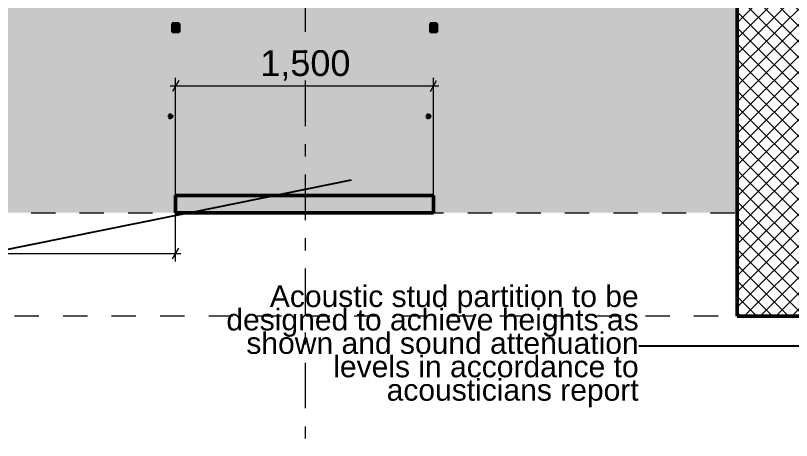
# Model space of a CAD drawing. Header units: millimetres. Extents: x -48147 to 1392261, y -496296 to 18123.
# Drawn here: x 1366742 to 1371255, y -484420 to -481949 of the extents above; entities that cross this region are included whole.
import ezdxf
from ezdxf.enums import TextEntityAlignment as Align

# ---------------------------------------------------------------- set-up
doc = ezdxf.new("R2010")
doc.units = ezdxf.units.MM
doc.header["$MEASUREMENT"] = 0
for name, pattern in [('Dashed', [2822.222233, 1411.111116, -1411.111116]), ('Double Dashed', [546.805537, 264.583325, -105.833328, 70.555556, -105.833328]), ('Wipeout_Contour', [1000, 0, -1000])]:
    doc.linetypes.add(name, pattern=pattern)
for name, color, linetype, lineweight, true_color in [('0_Pen_No__105', 7, 'Continuous', 15, 0xa6a6a6), ('A-95-P_Drawing_Pen_No__62', 7, 'Continuous', 20, 0xaaaaaa), ('New_A-15-MG_Structural_Grid_Phase_2_Pen_No__222', 7, 'Continuous', 13, 0x65af33), ('New_A-20-M_Floor_Slab_Pen_No__29', 7, 'Continuous', 50, 0x2a2a2a), ('New_A-20-M_Floor_Slab_Pen_No__81', 7, 'Continuous', 20, 0x6a6a6a), ('New_A-25-M_Wall_Ext_Pen_No__104', 7, 'Continuous', 15, 0xa6a6a6), ('New_A-25-M_Wall_Ext_Pen_No__44', 7, 'Continuous', 35, 0x444444), ('New_A-25-M_Wall_Ext_Pen_No__64', 7, 'Continuous', 20, 0x606060), ('New_A-60-M_Mechanical_Pen_No__29', 7, 'Continuous', 50, 0x2a2a2a), ('New_A-60-M_Mechanical_Pen_No__81', 7, 'Continuous', 20, 0x6a6a6a)]:
    doc.layers.add(name, color=color, linetype=linetype, lineweight=lineweight, true_color=true_color)
for name, color, linetype, lineweight in [('0_Pen_No__191', 7, 'Continuous', 5), ('0_Pen_No__85', 8, 'Continuous', 20), ('A-80-M_Lift_Pen_No__191', 7, 'Continuous', 5), ('A-95-D_1_20_Pen_No__1', 7, 'Continuous', 13), ('A-95-P_Drawing_Pen_No__2', 8, 'Continuous', 15), ('New_A-20-M_Floor_Slab_Pen_No__89', 8, 'Continuous', 20)]:
    doc.layers.add(name, color=color, linetype=linetype, lineweight=lineweight)
for name, color, linetype in [('A-95-D_1_20', 7, 'Continuous'), ('A-95-P_Drawing', 7, 'Continuous'), ('New_A-15-MG_Structural_Grid_Phase_2', 7, 'Continuous'), ('New_A-20-M_Floor_Slab', 7, 'Continuous'), ('New_A-25-M_Wall_Ext', 7, 'Continuous'), ('New_A-60-M_Mechanical', 7, 'Continuous')]:
    doc.layers.add(name, color=color, linetype=linetype)
doc.styles.add('GENERATED_STYLE_1', font='')
doc.styles.add('GENERATED_STYLE_2', font='')
doc.styles.get('GENERATED_STYLE_1').set_extended_font_data('Swis721 BT')
doc.styles.get('GENERATED_STYLE_2').set_extended_font_data('Arial')
doc.dimstyles.new('GENERATED_STYLE__6', dxfattribs={"dimtxt": 150, "dimasz": 47.5, "dimexe": 0.18, "dimexo": 0, "dimgap": 0.09, "dimtad": 1, "dimtih": 1, "dimtoh": 1, "dimdec": 0, "dimzin": 0, "dimdsep": 46, "dimtxsty": 'GENERATED_STYLE_2', "dimblk": 'ARROWHEAD_2', "dimblk1": 'ARROWHEAD_2', "dimblk2": 'ARROWHEAD_2', "dimcen": 0.09, "dimclrd": 7, "dimclre": 7, "dimclrt": 7, "dimadec": 0, "dimazin": 0, "dimtfac": 1, "dimtdec": 4, "dimtmove": 0, "dimatfit": 3, "dimfxl": 1, "dimtolj": 1, "dimtzin": 0, "dimarcsym": 0})
doc.dimstyles.new('GENERATED_STYLE__8', dxfattribs={"dimtxt": 0.18, "dimasz": 182.4, "dimexe": 0.18, "dimexo": 0.0625, "dimgap": 0.09, "dimtad": 0, "dimtih": 1, "dimtoh": 1, "dimdec": 4, "dimzin": 0, "dimdsep": 46, "dimcen": 0.09, "dimadec": 0, "dimazin": 0, "dimtfac": 1, "dimtdec": 4, "dimtmove": 0, "dimatfit": 3, "dimldrblk": 'ARROWHEAD_5', "dimfxl": 1, "dimtolj": 1, "dimtzin": 0, "dimarcsym": 0})

# ---------------------------------------------------------------- blocks, each defined once
blk = doc.blocks.new('Section Elem_57_1', base_point=(1317838.7, -491795.5))
at = {"layer": 'New_A-25-M_Wall_Ext_Pen_No__44', "linetype": 'Continuous'}
blk.add_line((1367653.3, -481995.5), (1367653.3, -482045.5), dxfattribs=at)
at = {"color": 254, "linetype": 'Wipeout_Contour', "lineweight": 0, "ltscale": 5800591.820570402}
blk.add_wipeout([(1367693.5, -481995.5), (1367693.4, -481995.5), (1367693.4, -482045.5), (1367693.5, -482045.5)], dxfattribs=at).dxf.layer = 'New_A-25-M_Wall_Ext'
at = {"color": 254, "linetype": 'Wipeout_Contour', "lineweight": 0, "ltscale": 5801084.766157851}
blk.add_wipeout([(1367643.3, -482525.5), (1367643.3, -482525.5), (1367648.3, -482526.9), (1367648.3, -482526.9)], dxfattribs=at).dxf.layer = 'New_A-25-M_Wall_Ext'
at = {"color": 254, "linetype": 'Wipeout_Contour', "lineweight": 0, "ltscale": 5800592.340590127}
blk.add_wipeout([(1367693.5, -481995.5), (1367693.5, -482045.5), (1367693.6, -482045.5), (1367693.6, -481995.5)], dxfattribs=at).dxf.layer = 'New_A-25-M_Wall_Ext'
at = {"color": 254, "linetype": 'Wipeout_Contour', "lineweight": 0, "ltscale": 5801085.284395841}
blk.add_wipeout([(1367643.5, -482525.5), (1367643.4, -482525.5), (1367648.4, -482526.9), (1367648.5, -482526.9)], dxfattribs=at).dxf.layer = 'New_A-25-M_Wall_Ext'
at = {"layer": 'New_A-25-M_Wall_Ext_Pen_No__104', "linetype": 'Continuous'}
blk.add_hatch(color=256, dxfattribs=at).paths.add_polyline_path([(1367653.3, -482045.5), (1367693.3, -482045.5), (1367693.3, -481995.5), (1367653.3, -481995.5)])
at = {"layer": 'New_A-25-M_Wall_Ext_Pen_No__44', "linetype": 'Continuous'}
for p, q in [((1367693.3, -481995.5), (1367653.3, -481995.5)), ((1367693.3, -481995.5), (1367693.3, -482045.5)), ((1367693.3, -482045.5), (1367653.3, -482045.5))]:
    blk.add_line(p, q, dxfattribs=at)
at = {"layer": 'New_A-25-M_Wall_Ext_Pen_No__64', "linetype": 'Continuous'}
for p, q in [((1367693.3, -481995.5), (1367693.6, -481995.5)), ((1367693.3, -482045.5), (1367693.6, -482045.5))]:
    blk.add_line(p, q, dxfattribs=at)
at = {"color": 254, "linetype": 'Wipeout_Contour', "lineweight": 0, "ltscale": 5801085.804353676}
blk.add_wipeout([(1367643.6, -482525.5), (1367643.5, -482525.5), (1367648.5, -482526.9), (1367648.6, -482526.9)], dxfattribs=at).dxf.layer = 'New_A-25-M_Wall_Ext'
at = {"color": 254, "linetype": 'Wipeout_Contour', "lineweight": 0, "ltscale": 5801104.945263985}
blk.add_wipeout([(1367648.4, -482526.9), (1367652, -482530.5), (1367652.2, -482530.5), (1367648.5, -482526.9)], dxfattribs=at).dxf.layer = 'New_A-25-M_Wall_Ext'
at = {"color": 254, "linetype": 'Wipeout_Contour', "lineweight": 0, "ltscale": 5801105.465221677}
blk.add_wipeout([(1367648.5, -482526.9), (1367652.2, -482530.5), (1367652.3, -482530.5), (1367648.6, -482526.9)], dxfattribs=at).dxf.layer = 'New_A-25-M_Wall_Ext'
at = {"color": 254, "linetype": 'Wipeout_Contour', "lineweight": 0, "ltscale": 5801119.620115041}
blk.add_wipeout([(1367651.9, -482530.5), (1367653.3, -482535.5), (1367653.3, -482535.5), (1367652, -482530.5)], dxfattribs=at).dxf.layer = 'New_A-25-M_Wall_Ext'
at = {"color": 254, "linetype": 'Wipeout_Contour', "lineweight": 0, "ltscale": 5801120.13835256}
blk.add_wipeout([(1367652, -482530.5), (1367653.4, -482535.5), (1367653.5, -482535.5), (1367652.2, -482530.5)], dxfattribs=at).dxf.layer = 'New_A-25-M_Wall_Ext'
at = {"color": 254, "linetype": 'Wipeout_Contour', "lineweight": 0, "ltscale": 5801120.658309854}
blk.add_wipeout([(1367652.2, -482530.5), (1367653.5, -482535.5), (1367653.6, -482535.5), (1367652.3, -482530.5)], dxfattribs=at).dxf.layer = 'New_A-25-M_Wall_Ext'
at = {"color": 254, "linetype": 'Wipeout_Contour', "lineweight": 0, "ltscale": 5801126.274491462}
blk.add_wipeout([(1367651.9, -482540.5), (1367652, -482540.5), (1367653.3, -482535.5), (1367653.3, -482535.5)], dxfattribs=at).dxf.layer = 'New_A-25-M_Wall_Ext'
at = {"color": 254, "linetype": 'Wipeout_Contour', "lineweight": 0, "ltscale": 5801126.792728411}
blk.add_wipeout([(1367652, -482540.5), (1367652.2, -482540.5), (1367653.5, -482535.5), (1367653.4, -482535.5)], dxfattribs=at).dxf.layer = 'New_A-25-M_Wall_Ext'
at = {"color": 254, "linetype": 'Wipeout_Contour', "lineweight": 0, "ltscale": 5801127.31268509}
blk.add_wipeout([(1367652.2, -482540.5), (1367652.3, -482540.5), (1367653.6, -482535.5), (1367653.5, -482535.5)], dxfattribs=at).dxf.layer = 'New_A-25-M_Wall_Ext'
at = {"color": 254, "linetype": 'Wipeout_Contour', "lineweight": 0, "ltscale": 5801122.607148721}
blk.add_wipeout([(1367651.9, -482540.5), (1367648.3, -482544.2), (1367648.3, -482544.2), (1367652, -482540.5)], dxfattribs=at).dxf.layer = 'New_A-25-M_Wall_Ext'
at = {"color": 254, "linetype": 'Wipeout_Contour', "lineweight": 0, "ltscale": 5801123.125384976}
blk.add_wipeout([(1367648.4, -482544.2), (1367648.5, -482544.2), (1367652.2, -482540.5), (1367652, -482540.5)], dxfattribs=at).dxf.layer = 'New_A-25-M_Wall_Ext'
at = {"color": 254, "linetype": 'Wipeout_Contour', "lineweight": 0, "ltscale": 5801123.645341033}
blk.add_wipeout([(1367648.5, -482544.2), (1367648.6, -482544.2), (1367652.3, -482540.5), (1367652.2, -482540.5)], dxfattribs=at).dxf.layer = 'New_A-25-M_Wall_Ext'
at = {"color": 254, "linetype": 'Wipeout_Contour', "lineweight": 0, "ltscale": 5801110.118968013}
blk.add_wipeout([(1367643.4, -482545.5), (1367643.5, -482545.5), (1367648.5, -482544.2), (1367648.4, -482544.2)], dxfattribs=at).dxf.layer = 'New_A-25-M_Wall_Ext'
at = {"color": 254, "linetype": 'Wipeout_Contour', "lineweight": 0, "ltscale": 5801110.638923616}
blk.add_wipeout([(1367643.5, -482545.5), (1367643.6, -482545.5), (1367648.6, -482544.2), (1367648.5, -482544.2)], dxfattribs=at).dxf.layer = 'New_A-25-M_Wall_Ext'
at = {"layer": 'New_A-25-M_Wall_Ext_Pen_No__104', "linetype": 'Continuous'}
blk.add_hatch(color=256, dxfattribs=at).paths.add_polyline_path([(1367638.3, -482544.2), (1367643.3, -482545.5), (1367648.3, -482544.2), (1367651.9, -482540.5), (1367653.3, -482535.5), (1367651.9, -482530.5), (1367648.3, -482526.9), (1367643.3, -482525.5), (1367638.3, -482526.9), (1367634.6, -482530.5), (1367633.3, -482535.5), (1367634.6, -482540.5)])
at = {"layer": 'New_A-25-M_Wall_Ext_Pen_No__44', "linetype": 'Continuous'}
for p, q in [((1367634.6, -482530.5), (1367633.3, -482535.5)), ((1367638.3, -482526.9), (1367634.6, -482530.5)), ((1367643.3, -482525.5), (1367638.3, -482526.9)), ((1367643.3, -482525.5), (1367648.3, -482526.9)), ((1367648.3, -482526.9), (1367651.9, -482530.5)), ((1367651.9, -482530.5), (1367653.3, -482535.5)), ((1367633.3, -482535.5), (1367634.6, -482540.5)), ((1367634.6, -482540.5), (1367638.3, -482544.2)), ((1367638.3, -482544.2), (1367643.3, -482545.5)), ((1367648.3, -482544.2), (1367643.3, -482545.5)), ((1367651.9, -482540.5), (1367648.3, -482544.2)), ((1367653.3, -482535.5), (1367651.9, -482540.5))]:
    blk.add_line(p, q, dxfattribs=at)
at = {"layer": 'New_A-25-M_Wall_Ext_Pen_No__64', "linetype": 'Continuous'}
for p, q in [((1367643.3, -482525.5), (1367643.6, -482525.5)), ((1367643.3, -482545.5), (1367643.6, -482545.5))]:
    blk.add_line(p, q, dxfattribs=at)
blk = doc.blocks.new('Section Elem_58_1', base_point=(1317838.7, -491795.5))
at = {"layer": 'New_A-25-M_Wall_Ext_Pen_No__44', "linetype": 'Continuous'}
blk.add_line((1369153, -481995.5), (1369153, -482045.5), dxfattribs=at)
at = {"color": 254, "linetype": 'Wipeout_Contour', "lineweight": 0, "ltscale": 5806249.903050291}
blk.add_wipeout([(1369193.1, -481995.5), (1369193.1, -482045.5), (1369193.2, -482045.5), (1369193.2, -481995.5)], dxfattribs=at).dxf.layer = 'New_A-25-M_Wall_Ext'
at = {"color": 254, "linetype": 'Wipeout_Contour', "lineweight": 0, "ltscale": 5806742.689760446}
blk.add_wipeout([(1369143.1, -482525.5), (1369148.1, -482526.9), (1369148.2, -482526.9), (1369143.2, -482525.5)], dxfattribs=at).dxf.layer = 'New_A-25-M_Wall_Ext'
at = {"color": 254, "linetype": 'Wipeout_Contour', "lineweight": 0, "ltscale": 5806250.423149787}
blk.add_wipeout([(1369193.2, -481995.5), (1369193.2, -482045.5), (1369193.3, -482045.5), (1369193.3, -481995.5)], dxfattribs=at).dxf.layer = 'New_A-25-M_Wall_Ext'
at = {"color": 254, "linetype": 'Wipeout_Contour', "lineweight": 0, "ltscale": 5806743.209798466}
blk.add_wipeout([(1369143.2, -482525.5), (1369148.2, -482526.9), (1369148.3, -482526.9), (1369143.3, -482525.5)], dxfattribs=at).dxf.layer = 'New_A-25-M_Wall_Ext'
at = {"layer": 'New_A-25-M_Wall_Ext_Pen_No__104', "linetype": 'Continuous'}
blk.add_hatch(color=256, dxfattribs=at).paths.add_polyline_path([(1369153, -482045.5), (1369193, -482045.5), (1369193, -481995.5), (1369153, -481995.5)])
at = {"layer": 'New_A-25-M_Wall_Ext_Pen_No__44', "linetype": 'Continuous'}
for p, q in [((1369193, -481995.5), (1369153, -481995.5)), ((1369193, -481995.5), (1369193, -482045.5)), ((1369193, -482045.5), (1369153, -482045.5))]:
    blk.add_line(p, q, dxfattribs=at)
at = {"layer": 'New_A-25-M_Wall_Ext_Pen_No__64', "linetype": 'Continuous'}
for p, q in [((1369193, -481995.5), (1369193.3, -481995.5)), ((1369193, -482045.5), (1369193.3, -482045.5))]:
    blk.add_line(p, q, dxfattribs=at)
at = {"color": 254, "linetype": 'Wipeout_Contour', "lineweight": 0, "ltscale": 5806761.831048924}
blk.add_wipeout([(1369148, -482526.9), (1369148, -482526.9), (1369151.6, -482530.5), (1369151.7, -482530.5)], dxfattribs=at).dxf.layer = 'New_A-25-M_Wall_Ext'
at = {"color": 254, "linetype": 'Wipeout_Contour', "lineweight": 0, "ltscale": 5806762.349366853}
blk.add_wipeout([(1369148.2, -482526.9), (1369148.1, -482526.9), (1369151.7, -482530.5), (1369151.9, -482530.5)], dxfattribs=at).dxf.layer = 'New_A-25-M_Wall_Ext'
at = {"color": 254, "linetype": 'Wipeout_Contour', "lineweight": 0, "ltscale": 5806762.869404747}
blk.add_wipeout([(1369148.3, -482526.9), (1369148.2, -482526.9), (1369151.9, -482530.5), (1369152, -482530.5)], dxfattribs=at).dxf.layer = 'New_A-25-M_Wall_Ext'
at = {"color": 254, "linetype": 'Wipeout_Contour', "lineweight": 0, "ltscale": 5806777.019666341}
blk.add_wipeout([(1369151.7, -482530.5), (1369151.6, -482530.5), (1369153, -482535.5), (1369153, -482535.5)], dxfattribs=at).dxf.layer = 'New_A-25-M_Wall_Ext'
at = {"color": 254, "linetype": 'Wipeout_Contour', "lineweight": 0, "ltscale": 5806777.537983867}
blk.add_wipeout([(1369151.9, -482530.5), (1369151.7, -482530.5), (1369153.1, -482535.5), (1369153.2, -482535.5)], dxfattribs=at).dxf.layer = 'New_A-25-M_Wall_Ext'
at = {"color": 254, "linetype": 'Wipeout_Contour', "lineweight": 0, "ltscale": 5806778.058021427}
blk.add_wipeout([(1369152, -482530.5), (1369151.9, -482530.5), (1369153.2, -482535.5), (1369153.3, -482535.5)], dxfattribs=at).dxf.layer = 'New_A-25-M_Wall_Ext'
at = {"color": 254, "linetype": 'Wipeout_Contour', "lineweight": 0, "ltscale": 5806784.185876528}
blk.add_wipeout([(1369151.7, -482540.5), (1369151.9, -482540.5), (1369153.2, -482535.5), (1369153.1, -482535.5)], dxfattribs=at).dxf.layer = 'New_A-25-M_Wall_Ext'
at = {"color": 254, "linetype": 'Wipeout_Contour', "lineweight": 0, "ltscale": 5806784.705913478}
blk.add_wipeout([(1369151.9, -482540.5), (1369152, -482540.5), (1369153.3, -482535.5), (1369153.2, -482535.5)], dxfattribs=at).dxf.layer = 'New_A-25-M_Wall_Ext'
at = {"color": 254, "linetype": 'Wipeout_Contour', "lineweight": 0, "ltscale": 5806779.993459077}
blk.add_wipeout([(1369148, -482544.2), (1369148, -482544.2), (1369151.7, -482540.5), (1369151.6, -482540.5)], dxfattribs=at).dxf.layer = 'New_A-25-M_Wall_Ext'
at = {"color": 254, "linetype": 'Wipeout_Contour', "lineweight": 0, "ltscale": 5806780.511775394}
blk.add_wipeout([(1369148.1, -482544.2), (1369148.2, -482544.2), (1369151.9, -482540.5), (1369151.7, -482540.5)], dxfattribs=at).dxf.layer = 'New_A-25-M_Wall_Ext'
at = {"color": 254, "linetype": 'Wipeout_Contour', "lineweight": 0, "ltscale": 5806781.031811655}
blk.add_wipeout([(1369148.2, -482544.2), (1369148.3, -482544.2), (1369152, -482540.5), (1369151.9, -482540.5)], dxfattribs=at).dxf.layer = 'New_A-25-M_Wall_Ext'
at = {"color": 254, "linetype": 'Wipeout_Contour', "lineweight": 0, "ltscale": 5806767.500136838}
blk.add_wipeout([(1369143.1, -482545.5), (1369143.2, -482545.5), (1369148.2, -482544.2), (1369148.1, -482544.2)], dxfattribs=at).dxf.layer = 'New_A-25-M_Wall_Ext'
at = {"color": 254, "linetype": 'Wipeout_Contour', "lineweight": 0, "ltscale": 5806768.020172632}
blk.add_wipeout([(1369143.2, -482545.5), (1369143.3, -482545.5), (1369148.3, -482544.2), (1369148.2, -482544.2)], dxfattribs=at).dxf.layer = 'New_A-25-M_Wall_Ext'
at = {"layer": 'New_A-25-M_Wall_Ext_Pen_No__104', "linetype": 'Continuous'}
blk.add_hatch(color=256, dxfattribs=at).paths.add_polyline_path([(1369138, -482544.2), (1369143, -482545.5), (1369148, -482544.2), (1369151.6, -482540.5), (1369153, -482535.5), (1369151.6, -482530.5), (1369148, -482526.9), (1369143, -482525.5), (1369138, -482526.9), (1369134.3, -482530.5), (1369133, -482535.5), (1369134.3, -482540.5)])
at = {"layer": 'New_A-25-M_Wall_Ext_Pen_No__44', "linetype": 'Continuous'}
for p, q in [((1369134.3, -482530.5), (1369133, -482535.5)), ((1369138, -482526.9), (1369134.3, -482530.5)), ((1369143, -482525.5), (1369138, -482526.9)), ((1369143, -482525.5), (1369148, -482526.9)), ((1369148, -482526.9), (1369151.6, -482530.5)), ((1369151.6, -482530.5), (1369153, -482535.5)), ((1369133, -482535.5), (1369134.3, -482540.5)), ((1369134.3, -482540.5), (1369138, -482544.2)), ((1369138, -482544.2), (1369143, -482545.5)), ((1369148, -482544.2), (1369143, -482545.5)), ((1369151.6, -482540.5), (1369148, -482544.2)), ((1369153, -482535.5), (1369151.6, -482540.5))]:
    blk.add_line(p, q, dxfattribs=at)
at = {"layer": 'New_A-25-M_Wall_Ext_Pen_No__64', "linetype": 'Continuous'}
for p, q in [((1369143, -482525.5), (1369143.3, -482525.5)), ((1369143, -482545.5), (1369143.3, -482545.5))]:
    blk.add_line(p, q, dxfattribs=at)
blk = doc.blocks.new('Section Elem_81_1', base_point=(1317838.7, -491795.5))
at = {"layer": 'New_A-20-M_Floor_Slab_Pen_No__29', "linetype": 'Continuous'}
blk.add_line((1367673.3, -482995.5), (1367673.3, -483095.5), dxfattribs=at)
at = {"color": 254, "linetype": 'Wipeout_Contour', "lineweight": 0, "ltscale": 5807537.237754575}
blk.add_wipeout([(1369173.2, -482995.5), (1369173.1, -482995.5), (1369173.1, -483095.5), (1369173.2, -483095.5)], dxfattribs=at).dxf.layer = 'New_A-20-M_Floor_Slab'
at = {"color": 254, "linetype": 'Wipeout_Contour', "lineweight": 0, "ltscale": 5807537.757745238}
blk.add_wipeout([(1369173.2, -482995.5), (1369173.2, -483095.5), (1369173.3, -483095.5), (1369173.3, -482995.5)], dxfattribs=at).dxf.layer = 'New_A-20-M_Floor_Slab'
at = {"layer": 'New_A-20-M_Floor_Slab_Pen_No__81', "linetype": 'Continuous', "lineweight": 0, "true_color": 0x353535}
blk.add_hatch(color=250, dxfattribs=at).paths.add_polyline_path([(1367673.3, -483095.5), (1369173, -483095.5), (1369173, -482995.5), (1367673.3, -482995.5)])
at = {"layer": 'New_A-20-M_Floor_Slab_Pen_No__29', "linetype": 'Continuous'}
for p, q in [((1369173, -482995.5), (1367673.3, -482995.5)), ((1369173, -482995.5), (1369173, -483095.5)), ((1369173, -483095.5), (1367673.3, -483095.5))]:
    blk.add_line(p, q, dxfattribs=at)
at = {"layer": 'New_A-20-M_Floor_Slab_Pen_No__89', "linetype": 'Continuous'}
for p, q in [((1369173, -482995.5), (1369173.3, -482995.5)), ((1369173, -483095.5), (1369173.3, -483095.5))]:
    blk.add_line(p, q, dxfattribs=at)
blk = doc.blocks.new('Section Elem_84_1', base_point=(1317838.7, -491795.5))
at = {"color": 254, "linetype": 'Wipeout_Contour', "lineweight": 0, "ltscale": 5812820.597476198}
blk.add_wipeout([(1371539.4, -478596.4), (1370939.4, -478596.4), (1370939.4, -483696.4), (1371539.4, -483696.4)], dxfattribs=at).dxf.layer = 'New_A-60-M_Mechanical'
at = {"layer": 'New_A-60-M_Mechanical_Pen_No__81', "linetype": 'Continuous'}
h = blk.add_hatch(dxfattribs=at)
h.set_pattern_fill('Concrete_Block_0001', color=256, style=0, pattern_type=2)
h.set_pattern_definition([(45, (1317838.7, -491795.517), (-45.96194, 45.96194), []), (135, (1317838.7, -491795.517), (45.96194, 45.96194), [])])
h.paths.add_polyline_path([(1371539.4, -478596.4), (1370939.4, -478596.4), (1370939.4, -483696.4), (1371539.4, -483696.4)])
at = {"layer": 'New_A-60-M_Mechanical_Pen_No__29', "linetype": 'Continuous'}
for p in [(1370939.4, -478596.4), (1371539.4, -483696.4)]:
    blk.add_line(p, (1370939.4, -483696.4), dxfattribs=at)
blk = doc.blocks.new('Standard grid marker[2]_1', base_point=(1368427, -470390.9))
at = {"layer": 'New_A-15-MG_Structural_Grid_Phase_2_Pen_No__222', "linetype": 'Double Dashed'}
blk.add_line((1368427, -471390.9), (1368427, -494795.5), dxfattribs=at)
at = {"layer": 'New_A-15-MG_Structural_Grid_Phase_2_Pen_No__222', "style": 'GENERATED_STYLE_1'}
for tag, p in [('AC_MarkerText_1_0', (1368427, -470119.2)), ('AC_MarkerText_1_1', (1368427, -496023.8))]:
    blk.add_attdef(tag, text='', height=175, rotation=360, dxfattribs=at).set_placement(p, align=Align.MIDDLE_CENTER)
blk = doc.blocks.new('*D209', base_point=(1317838.7, -491795.5))
at = {"layer": 'A-95-D_1_20_Pen_No__1', "linetype": 'Continuous'}
for p, q in [((1367691, -482327.6), (1367654.9, -482390.1)), ((1367673, -482995.5), (1367673, -482311.9)), ((1369154.9, -482390.1), (1369191, -482327.6)), ((1369173, -482995.5), (1369173, -482311.9)), ((1367642.4, -482358.8), (1367673, -482358.8)), ((1367673, -482358.8), (1369173, -482358.8)), ((1369173, -482358.8), (1369203.5, -482358.8))]:
    blk.add_line(p, q, dxfattribs=at)
at = {"layer": 'A-95-D_1_20_Pen_No__1', "insert": (1368165.6, -482328.8), "char_height": 150, "attachment_point": 7, "style": 'GENERATED_STYLE_2'}
blk.add_mtext('\\A1;{\\fArial|b0|i0|c0|p34;1,500}', dxfattribs=at)
blk = doc.blocks.new('ARROWHEAD_2')
at = {"color": 0, "linetype": 'Continuous', "lineweight": 0}
for p, q in [((0, 0), (-1, 0)), ((-0.378, -0.655), (0.378, 0.655))]:
    blk.add_line(p, q, dxfattribs=at)
blk = doc.blocks.new('*D210', base_point=(1317838.7, -491795.5))
at = {"layer": 'A-95-D_1_20_Pen_No__1', "linetype": 'Continuous'}
for p, q in [((1367673.3, -483380.1), (1367673.3, -483043.6)), ((1356291, -483302), (1356254.9, -483364.5)), ((1356273, -483480.3), (1356273, -483286.4)), ((1367655.2, -483364.5), (1367691.3, -483302)), ((1356242.4, -483333.2), (1356273, -483333.2)), ((1356273, -483333.2), (1367673.3, -483333.2)), ((1367673.3, -483333.2), (1367703.8, -483333.2))]:
    blk.add_line(p, q, dxfattribs=at)
at = {"layer": 'A-95-D_1_20_Pen_No__1', "insert": (1361666.2, -483303.2), "char_height": 150, "attachment_point": 7, "style": 'GENERATED_STYLE_2'}
blk.add_mtext('\\A1;{\\fArial|b0|i0|c0|p34;11,400}', dxfattribs=at)
blk = doc.blocks.new('ARROWHEAD_5')
at = {"color": 0, "linetype": 'Continuous', "lineweight": 0}
blk.add_line((0, 0), (-1, 0), dxfattribs=at)
blk.add_solid([(-1, 0.2679), (0, 0), (-1, -0.2679), (-1, 0.2679)], dxfattribs=at)
blk = doc.blocks.new('S-21 Building Section_STORY_MARKER', base_point=(1317838.7, -491795.5))
at = {"layer": '0_Pen_No__105', "linetype": 'Dashed', "ltscale": 0.1}
blk.add_line((1353754.3, -483695.5), (1380114.6, -483695.5), dxfattribs=at)

msp = doc.modelspace()

# ---------------------------------------------------------------- texts
at = {"layer": '0_Pen_No__191', "linetype": 'Continuous', "insert": (1370366, -483872.3), "char_height": 125, "width": 2580.191, "attachment_point": 6, "line_spacing_factor": 0.653447, "style": 'GENERATED_STYLE_1'}
msp.add_mtext('\\A1;{\\fSwis721 BT|b0|i0|c0|p34;Acoustic stud partition to be designed to achieve heights as shown and sound attenuation levels in accordance to acousticians report}', dxfattribs=at)

# ---------------------------------------------------------------- leaders
at = {"layer": '0_Pen_No__85', "linetype": 'Continuous', "annotation_type": 0, "has_hookline": 1, "hookline_direction": 1, "text_width": 2470.2}
msp.add_leader([(1374993.2, -483869.6), (1370366.1, -483872.3)], dimstyle='GENERATED_STYLE__8', dxfattribs=at)

# ---------------------------------------------------------------- wipeouts: each hides what was drawn before it
at = {"color": 254, "linetype": 'Wipeout_Contour', "lineweight": 0, "ltscale": 5792892.804525452}
msp.add_wipeout([(1356273, -479826.5), (1356273, -483095.5), (1375417.5, -483095.5), (1375417.5, -479826.5)], dxfattribs=at).dxf.layer = 'A-95-P_Drawing'

# ---------------------------------------------------------------- next in the draw order: hatches: boundary and pattern name
at = {"layer": 'A-95-P_Drawing_Pen_No__62', "linetype": 'Continuous', "ltscale": 0.1}
h = msp.add_hatch(dxfattribs=at)
h.set_pattern_fill('Brass_Bronze_0001', color=256, style=0, pattern_type=2)
h.set_pattern_definition([(45, (1317838.7, -491795.52), (-91.92388, 91.92388), []), (45, (1317792.74, -491749.55), (-91.92388, 91.92388), [97.5, -32.5])])
h.paths.add_polyline_path([(1356273, -479826.5), (1356273, -483095.5), (1375417.5, -483095.5), (1375417.5, -479826.5)])

# ---------------------------------------------------------------- next in the draw order: linework, layer by layer
at = {"layer": 'A-95-P_Drawing_Pen_No__2', "linetype": 'Dashed', "ltscale": 0.1, "flags": 128}
msp.add_lwpolyline([(1356273, -479826.5), (1356273, -483095.5), (1375417.5, -483095.5), (1375417.5, -479826.5)], close=True, dxfattribs=at)

# ---------------------------------------------------------------- next in the draw order: block references
at = {"layer": 'New_A-20-M_Floor_Slab'}
msp.add_blockref('Section Elem_81_1', (1317838.7, -491795.5), dxfattribs=at)
at = {"layer": 'New_A-25-M_Wall_Ext'}
for name in ['Section Elem_57_1', 'Section Elem_58_1']:
    msp.add_blockref(name, (1317838.7, -491795.5), dxfattribs=at)
at = {"layer": 'New_A-60-M_Mechanical'}
msp.add_blockref('Section Elem_84_1', (1317838.7, -491795.5), dxfattribs=at)

# ---------------------------------------------------------------- next in the draw order: linework, layer by layer
at = {"layer": 'A-80-M_Lift_Pen_No__191', "linetype": 'Continuous'}
msp.add_line((1367673, -482995.5), (1369173, -482995.5), dxfattribs=at)

# ---------------------------------------------------------------- next in the draw order: block references
at = {"layer": 'New_A-15-MG_Structural_Grid_Phase_2', "color": 8, "linetype": 'Continuous', "lineweight": 15}
msp.add_blockref('Standard grid marker[2]_1', (1368427, -470390.9), dxfattribs=at)

# ---------------------------------------------------------------- next in the draw order: dimensions: what is measured, and where the dimension line sits
at = {"layer": 'A-95-D_1_20', "linetype": 'Continuous'}
for base, p1, p2, picture, middle in [((1369173, -482358.8), (1367673, -482995.5), (1369173, -482995.5), '*D209', (1368450.1, -482253.8)), ((1367673.3, -483333.2), (1356273, -483480.3), (1367673.3, -483043.6), '*D210', (1362014, -483228.2))]:
    dim = msp.add_linear_dim(base=base, p1=p1, p2=p2, dimstyle='GENERATED_STYLE__6', dxfattribs=at)
    dim.commit()
    dim.dimension.update_dxf_attribs({"geometry": picture, "text_midpoint": middle, "dimtype": 160})

# ---------------------------------------------------------------- next in the draw order: leaders
at = {"layer": '0_Pen_No__85', "linetype": 'Continuous', "annotation_type": 0, "has_hookline": 1, "hookline_direction": 1, "text_width": 2202.4}
msp.add_leader([(1368694.6, -482906), (1365245.5, -483603.3), (1364415.2, -483603.3)], dimstyle='GENERATED_STYLE__8', dxfattribs=at)

# ---------------------------------------------------------------- next in the draw order: block references
at = {"linetype": 'Continuous', "lineweight": 0}
msp.add_blockref('S-21 Building Section_STORY_MARKER', (1317838.7, -491795.5), dxfattribs=at)

doc.saveas('drawing.dxf')
